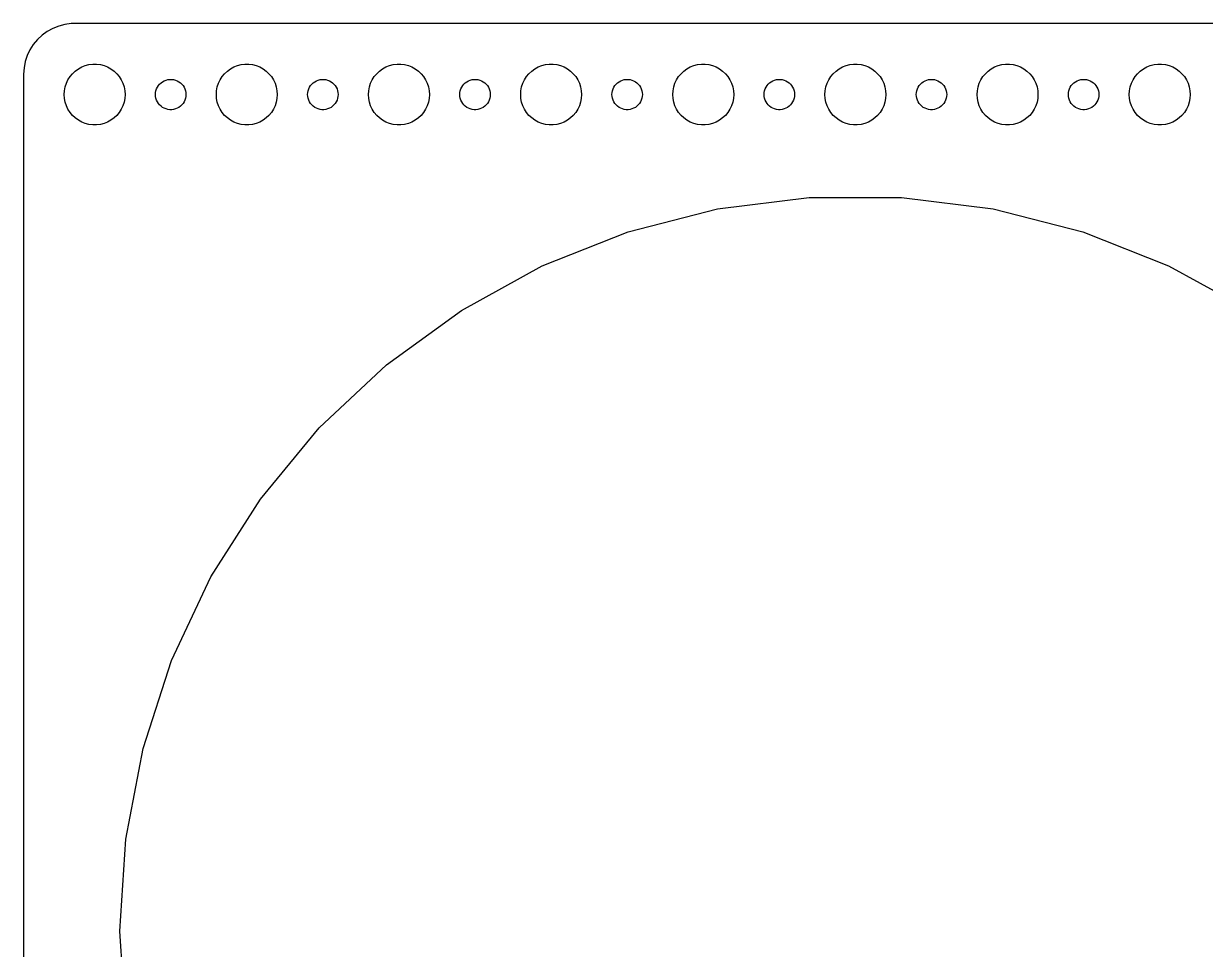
# Model space of a CAD drawing. Header units: metres. Extents: x -232 to 232, y -89 to 89.
# Drawn here: x -232 to -115.5, y -1.8 to 89.5 of the extents above; entities that cross this region are included whole.
import ezdxf

# ---------------------------------------------------------------- set-up
doc = ezdxf.new("R2010")
doc.units = ezdxf.units.M

msp = doc.modelspace()

# ---------------------------------------------------------------- linework, layer by layer
for p, q in [((-229.679, 88.7216), (-230.187, 88.3526)), ((-229.129, 89.0241), (-229.679, 88.7216)), ((-228.545, 89.2553), (-229.129, 89.0241)), ((-227.937, 89.4114), (-228.545, 89.2553)), ((-227.314, 89.4901), (-227.937, 89.4114)), ((227.314, 89.4901), (-227.314, 89.4901)), ((-231.045, 87.4389), (-231.382, 86.9088)), ((-230.645, 87.9227), (-231.045, 87.4389)), ((-230.187, 88.3526), (-230.645, 87.9227)), ((-231.649, 86.3406), (-231.843, 85.7434)), ((-231.382, 86.9088), (-231.649, 86.3406)), ((-231.961, 85.1267), (-232, 84.5)), ((-231.843, 85.7434), (-231.961, 85.1267)), ((-226.607, 85.033), (-226.277, 85.2145)), ((-226.277, 85.2145), (-225.927, 85.3532)), ((-225.927, 85.3532), (-225.562, 85.4469)), ((-225.562, 85.4469), (-225.188, 85.4941)), ((-225.188, 85.4941), (-224.812, 85.4941)), ((-224.812, 85.4941), (-224.438, 85.4469)), ((-224.438, 85.4469), (-224.073, 85.3532)), ((-224.073, 85.3532), (-223.723, 85.2145)), ((-223.723, 85.2145), (-223.393, 85.033)), ((-211.607, 85.033), (-211.277, 85.2145)), ((-211.277, 85.2145), (-210.927, 85.3532)), ((-210.927, 85.3532), (-210.562, 85.4469)), ((-210.562, 85.4469), (-210.188, 85.4941)), ((-210.188, 85.4941), (-209.812, 85.4941)), ((-209.812, 85.4941), (-209.438, 85.4469)), ((-209.438, 85.4469), (-209.073, 85.3532)), ((-209.073, 85.3532), (-208.723, 85.2145)), ((-208.723, 85.2145), (-208.393, 85.033)), ((-196.607, 85.033), (-196.277, 85.2145)), ((-196.277, 85.2145), (-195.927, 85.3532)), ((-195.927, 85.3532), (-195.562, 85.4469)), ((-195.562, 85.4469), (-195.188, 85.4941)), ((-195.188, 85.4941), (-194.812, 85.4941)), ((-194.812, 85.4941), (-194.438, 85.4469)), ((-194.438, 85.4469), (-194.073, 85.3532)), ((-194.073, 85.3532), (-193.723, 85.2145)), ((-193.723, 85.2145), (-193.393, 85.033)), ((-181.607, 85.033), (-181.277, 85.2145)), ((-181.277, 85.2145), (-180.927, 85.3532)), ((-180.927, 85.3532), (-180.562, 85.4469)), ((-180.562, 85.4469), (-180.188, 85.4941)), ((-180.188, 85.4941), (-179.812, 85.4941)), ((-179.812, 85.4941), (-179.438, 85.4469)), ((-179.438, 85.4469), (-179.073, 85.3532)), ((-179.073, 85.3532), (-178.723, 85.2145)), ((-178.723, 85.2145), (-178.393, 85.033)), ((-166.607, 85.033), (-166.277, 85.2145)), ((-166.277, 85.2145), (-165.927, 85.3532)), ((-165.927, 85.3532), (-165.562, 85.4469)), ((-165.562, 85.4469), (-165.188, 85.4941)), ((-165.188, 85.4941), (-164.812, 85.4941)), ((-164.812, 85.4941), (-164.438, 85.4469)), ((-164.438, 85.4469), (-164.073, 85.3532)), ((-164.073, 85.3532), (-163.723, 85.2145)), ((-163.723, 85.2145), (-163.393, 85.033)), ((-151.607, 85.033), (-151.277, 85.2145)), ((-151.277, 85.2145), (-150.927, 85.3532)), ((-150.927, 85.3532), (-150.562, 85.4469)), ((-150.562, 85.4469), (-150.188, 85.4941)), ((-150.188, 85.4941), (-149.812, 85.4941)), ((-149.812, 85.4941), (-149.438, 85.4469)), ((-149.438, 85.4469), (-149.073, 85.3532)), ((-149.073, 85.3532), (-148.723, 85.2145)), ((-148.723, 85.2145), (-148.393, 85.033)), ((-136.607, 85.033), (-136.277, 85.2145)), ((-136.277, 85.2145), (-135.927, 85.3532)), ((-135.927, 85.3532), (-135.562, 85.4469)), ((-135.562, 85.4469), (-135.188, 85.4941)), ((-135.188, 85.4941), (-134.812, 85.4941)), ((-134.812, 85.4941), (-134.438, 85.4469)), ((-134.438, 85.4469), (-134.073, 85.3532)), ((-134.073, 85.3532), (-133.723, 85.2145)), ((-133.723, 85.2145), (-133.393, 85.033)), ((-121.607, 85.033), (-121.277, 85.2145)), ((-121.277, 85.2145), (-120.927, 85.3532)), ((-120.927, 85.3532), (-120.562, 85.4469)), ((-120.562, 85.4469), (-120.188, 85.4941)), ((-120.188, 85.4941), (-119.812, 85.4941)), ((-119.812, 85.4941), (-119.438, 85.4469)), ((-119.438, 85.4469), (-119.073, 85.3532)), ((-119.073, 85.3532), (-118.723, 85.2145)), ((-118.723, 85.2145), (-118.393, 85.033)), ((-232, 84.5), (-232, -84.5)), ((-227.789, 83.6044), (-227.629, 83.9453)), ((-227.629, 83.9453), (-227.427, 84.2634)), ((-227.427, 84.2634), (-227.187, 84.5536)), ((-227.187, 84.5536), (-226.912, 84.8115)), ((-226.912, 84.8115), (-226.607, 85.033)), ((-223.393, 85.033), (-223.088, 84.8115)), ((-223.088, 84.8115), (-222.813, 84.5536)), ((-222.813, 84.5536), (-222.573, 84.2634)), ((-222.573, 84.2634), (-222.371, 83.9453)), ((-222.371, 83.9453), (-222.211, 83.6044)), ((-218.139, 83.8572), (-217.964, 83.9266)), ((-217.964, 83.9266), (-217.781, 83.9734)), ((-217.781, 83.9734), (-217.594, 83.997)), ((-217.594, 83.997), (-217.406, 83.997)), ((-217.406, 83.997), (-217.219, 83.9734)), ((-217.219, 83.9734), (-217.036, 83.9266)), ((-217.036, 83.9266), (-216.861, 83.8572)), ((-212.789, 83.6044), (-212.629, 83.9453)), ((-212.629, 83.9453), (-212.427, 84.2634)), ((-212.427, 84.2634), (-212.187, 84.5536)), ((-212.187, 84.5536), (-211.912, 84.8115)), ((-211.912, 84.8115), (-211.607, 85.033)), ((-208.393, 85.033), (-208.088, 84.8115)), ((-208.088, 84.8115), (-207.813, 84.5536)), ((-207.813, 84.5536), (-207.573, 84.2634)), ((-207.573, 84.2634), (-207.371, 83.9453)), ((-207.371, 83.9453), (-207.211, 83.6044)), ((-203.139, 83.8572), (-202.964, 83.9266)), ((-202.964, 83.9266), (-202.781, 83.9734)), ((-202.781, 83.9734), (-202.594, 83.997)), ((-202.594, 83.997), (-202.406, 83.997)), ((-202.406, 83.997), (-202.219, 83.9734)), ((-202.219, 83.9734), (-202.036, 83.9266)), ((-202.036, 83.9266), (-201.861, 83.8572)), ((-197.789, 83.6044), (-197.629, 83.9453)), ((-197.629, 83.9453), (-197.427, 84.2634)), ((-197.427, 84.2634), (-197.187, 84.5536)), ((-197.187, 84.5536), (-196.912, 84.8115)), ((-196.912, 84.8115), (-196.607, 85.033)), ((-193.393, 85.033), (-193.088, 84.8115)), ((-193.088, 84.8115), (-192.813, 84.5536)), ((-192.813, 84.5536), (-192.573, 84.2634)), ((-192.573, 84.2634), (-192.371, 83.9453)), ((-192.371, 83.9453), (-192.211, 83.6044)), ((-188.139, 83.8572), (-187.964, 83.9266)), ((-187.964, 83.9266), (-187.781, 83.9734)), ((-187.781, 83.9734), (-187.594, 83.997)), ((-187.594, 83.997), (-187.406, 83.997)), ((-187.406, 83.997), (-187.219, 83.9734)), ((-187.219, 83.9734), (-187.036, 83.9266)), ((-187.036, 83.9266), (-186.861, 83.8572)), ((-182.789, 83.6044), (-182.629, 83.9453)), ((-182.629, 83.9453), (-182.427, 84.2634)), ((-182.427, 84.2634), (-182.187, 84.5536)), ((-182.187, 84.5536), (-181.912, 84.8115)), ((-181.912, 84.8115), (-181.607, 85.033)), ((-178.393, 85.033), (-178.088, 84.8115)), ((-178.088, 84.8115), (-177.813, 84.5536)), ((-177.813, 84.5536), (-177.573, 84.2634)), ((-177.573, 84.2634), (-177.371, 83.9453)), ((-177.371, 83.9453), (-177.211, 83.6044)), ((-173.139, 83.8572), (-172.964, 83.9266)), ((-172.964, 83.9266), (-172.781, 83.9734)), ((-172.781, 83.9734), (-172.594, 83.997)), ((-172.594, 83.997), (-172.406, 83.997)), ((-172.406, 83.997), (-172.219, 83.9734)), ((-172.219, 83.9734), (-172.036, 83.9266)), ((-172.036, 83.9266), (-171.861, 83.8572)), ((-167.789, 83.6044), (-167.629, 83.9453)), ((-167.629, 83.9453), (-167.427, 84.2634)), ((-167.427, 84.2634), (-167.187, 84.5536)), ((-167.187, 84.5536), (-166.912, 84.8115)), ((-166.912, 84.8115), (-166.607, 85.033)), ((-163.393, 85.033), (-163.088, 84.8115)), ((-163.088, 84.8115), (-162.813, 84.5536)), ((-162.813, 84.5536), (-162.573, 84.2634)), ((-162.573, 84.2634), (-162.371, 83.9453)), ((-162.371, 83.9453), (-162.211, 83.6044)), ((-158.139, 83.8572), (-157.964, 83.9266)), ((-157.964, 83.9266), (-157.781, 83.9734)), ((-157.781, 83.9734), (-157.594, 83.997)), ((-157.594, 83.997), (-157.406, 83.997)), ((-157.406, 83.997), (-157.219, 83.9734)), ((-157.219, 83.9734), (-157.036, 83.9266)), ((-157.036, 83.9266), (-156.861, 83.8572)), ((-152.789, 83.6044), (-152.629, 83.9453)), ((-152.629, 83.9453), (-152.427, 84.2634)), ((-152.427, 84.2634), (-152.187, 84.5536)), ((-152.187, 84.5536), (-151.912, 84.8115)), ((-151.912, 84.8115), (-151.607, 85.033)), ((-148.393, 85.033), (-148.088, 84.8115)), ((-148.088, 84.8115), (-147.813, 84.5536)), ((-147.813, 84.5536), (-147.573, 84.2634)), ((-147.573, 84.2634), (-147.371, 83.9453)), ((-147.371, 83.9453), (-147.211, 83.6044)), ((-143.139, 83.8572), (-142.964, 83.9266)), ((-142.964, 83.9266), (-142.781, 83.9734)), ((-142.781, 83.9734), (-142.594, 83.997)), ((-142.594, 83.997), (-142.406, 83.997)), ((-142.406, 83.997), (-142.219, 83.9734)), ((-142.219, 83.9734), (-142.036, 83.9266)), ((-142.036, 83.9266), (-141.861, 83.8572)), ((-137.789, 83.6044), (-137.629, 83.9453)), ((-137.629, 83.9453), (-137.427, 84.2634)), ((-137.427, 84.2634), (-137.187, 84.5536)), ((-137.187, 84.5536), (-136.912, 84.8115)), ((-136.912, 84.8115), (-136.607, 85.033)), ((-133.393, 85.033), (-133.088, 84.8115)), ((-133.088, 84.8115), (-132.813, 84.5536)), ((-132.813, 84.5536), (-132.573, 84.2634)), ((-132.573, 84.2634), (-132.371, 83.9453)), ((-132.371, 83.9453), (-132.211, 83.6044)), ((-128.139, 83.8572), (-127.964, 83.9266)), ((-127.964, 83.9266), (-127.781, 83.9734)), ((-127.781, 83.9734), (-127.594, 83.997)), ((-127.594, 83.997), (-127.406, 83.997)), ((-127.406, 83.997), (-127.219, 83.9734)), ((-127.219, 83.9734), (-127.036, 83.9266)), ((-127.036, 83.9266), (-126.861, 83.8572)), ((-122.789, 83.6044), (-122.629, 83.9453)), ((-122.629, 83.9453), (-122.427, 84.2634)), ((-122.427, 84.2634), (-122.187, 84.5536)), ((-122.187, 84.5536), (-121.912, 84.8115)), ((-121.912, 84.8115), (-121.607, 85.033)), ((-118.393, 85.033), (-118.088, 84.8115)), ((-118.088, 84.8115), (-117.813, 84.5536)), ((-117.813, 84.5536), (-117.573, 84.2634)), ((-117.573, 84.2634), (-117.371, 83.9453)), ((-117.371, 83.9453), (-117.211, 83.6044)), ((-228, 82.5), (-227.976, 82.876)), ((-227.976, 82.876), (-227.906, 83.2461)), ((-227.906, 83.2461), (-227.789, 83.6044)), ((-222.211, 83.6044), (-222.094, 83.2461)), ((-222.094, 83.2461), (-222.024, 82.876)), ((-222.024, 82.876), (-222, 82.5)), ((-218.988, 82.688), (-218.953, 82.873)), ((-218.953, 82.873), (-218.895, 83.0522)), ((-218.895, 83.0522), (-218.814, 83.2226)), ((-218.814, 83.2226), (-218.714, 83.3817)), ((-218.714, 83.3817), (-218.593, 83.5268)), ((-218.593, 83.5268), (-218.456, 83.6558)), ((-218.456, 83.6558), (-218.304, 83.7665)), ((-218.304, 83.7665), (-218.139, 83.8572)), ((-216.861, 83.8572), (-216.696, 83.7665)), ((-216.696, 83.7665), (-216.544, 83.6558)), ((-216.544, 83.6558), (-216.407, 83.5268)), ((-216.407, 83.5268), (-216.286, 83.3817)), ((-216.286, 83.3817), (-216.186, 83.2226)), ((-216.186, 83.2226), (-216.105, 83.0522)), ((-216.105, 83.0522), (-216.047, 82.873)), ((-216.047, 82.873), (-216.012, 82.688)), ((-213, 82.5), (-212.976, 82.876)), ((-212.976, 82.876), (-212.906, 83.2461)), ((-212.906, 83.2461), (-212.789, 83.6044)), ((-207.211, 83.6044), (-207.094, 83.2461)), ((-207.094, 83.2461), (-207.024, 82.876)), ((-207.024, 82.876), (-207, 82.5)), ((-203.988, 82.688), (-203.953, 82.873)), ((-203.953, 82.873), (-203.895, 83.0522)), ((-203.895, 83.0522), (-203.814, 83.2226)), ((-203.814, 83.2226), (-203.714, 83.3817)), ((-203.714, 83.3817), (-203.593, 83.5268)), ((-203.593, 83.5268), (-203.456, 83.6558)), ((-203.456, 83.6558), (-203.304, 83.7665)), ((-203.304, 83.7665), (-203.139, 83.8572)), ((-201.861, 83.8572), (-201.696, 83.7665)), ((-201.696, 83.7665), (-201.544, 83.6558)), ((-201.544, 83.6558), (-201.407, 83.5268)), ((-201.407, 83.5268), (-201.286, 83.3817)), ((-201.286, 83.3817), (-201.186, 83.2226)), ((-201.186, 83.2226), (-201.105, 83.0522)), ((-201.105, 83.0522), (-201.047, 82.873)), ((-201.047, 82.873), (-201.012, 82.688)), ((-198, 82.5), (-197.976, 82.876)), ((-197.976, 82.876), (-197.906, 83.2461)), ((-197.906, 83.2461), (-197.789, 83.6044)), ((-192.211, 83.6044), (-192.094, 83.2461)), ((-192.094, 83.2461), (-192.024, 82.876)), ((-192.024, 82.876), (-192, 82.5)), ((-188.988, 82.688), (-188.953, 82.873)), ((-188.953, 82.873), (-188.895, 83.0522)), ((-188.895, 83.0522), (-188.814, 83.2226)), ((-188.814, 83.2226), (-188.714, 83.3817)), ((-188.714, 83.3817), (-188.593, 83.5268)), ((-188.593, 83.5268), (-188.456, 83.6558)), ((-188.456, 83.6558), (-188.304, 83.7665)), ((-188.304, 83.7665), (-188.139, 83.8572)), ((-186.861, 83.8572), (-186.696, 83.7665)), ((-186.696, 83.7665), (-186.544, 83.6558)), ((-186.544, 83.6558), (-186.407, 83.5268)), ((-186.407, 83.5268), (-186.286, 83.3817)), ((-186.286, 83.3817), (-186.186, 83.2226)), ((-186.186, 83.2226), (-186.105, 83.0522)), ((-186.105, 83.0522), (-186.047, 82.873)), ((-186.047, 82.873), (-186.012, 82.688)), ((-183, 82.5), (-182.976, 82.876)), ((-182.976, 82.876), (-182.906, 83.2461)), ((-182.906, 83.2461), (-182.789, 83.6044)), ((-177.211, 83.6044), (-177.094, 83.2461)), ((-177.094, 83.2461), (-177.024, 82.876)), ((-177.024, 82.876), (-177, 82.5)), ((-173.988, 82.688), (-173.953, 82.873)), ((-173.953, 82.873), (-173.895, 83.0522)), ((-173.895, 83.0522), (-173.814, 83.2226)), ((-173.814, 83.2226), (-173.714, 83.3817)), ((-173.714, 83.3817), (-173.593, 83.5268)), ((-173.593, 83.5268), (-173.456, 83.6558)), ((-173.456, 83.6558), (-173.304, 83.7665)), ((-173.304, 83.7665), (-173.139, 83.8572)), ((-171.861, 83.8572), (-171.696, 83.7665)), ((-171.696, 83.7665), (-171.544, 83.6558)), ((-171.544, 83.6558), (-171.407, 83.5268)), ((-171.407, 83.5268), (-171.286, 83.3817)), ((-171.286, 83.3817), (-171.186, 83.2226)), ((-171.186, 83.2226), (-171.105, 83.0522)), ((-171.105, 83.0522), (-171.047, 82.873)), ((-171.047, 82.873), (-171.012, 82.688)), ((-168, 82.5), (-167.976, 82.876)), ((-167.976, 82.876), (-167.906, 83.2461)), ((-167.906, 83.2461), (-167.789, 83.6044)), ((-162.211, 83.6044), (-162.094, 83.2461)), ((-162.094, 83.2461), (-162.024, 82.876)), ((-162.024, 82.876), (-162, 82.5)), ((-158.988, 82.688), (-158.953, 82.873)), ((-158.953, 82.873), (-158.895, 83.0522)), ((-158.895, 83.0522), (-158.814, 83.2226)), ((-158.814, 83.2226), (-158.714, 83.3817)), ((-158.714, 83.3817), (-158.593, 83.5268)), ((-158.593, 83.5268), (-158.456, 83.6558)), ((-158.456, 83.6558), (-158.304, 83.7665)), ((-158.304, 83.7665), (-158.139, 83.8572)), ((-156.861, 83.8572), (-156.696, 83.7665)), ((-156.696, 83.7665), (-156.544, 83.6558)), ((-156.544, 83.6558), (-156.407, 83.5268)), ((-156.407, 83.5268), (-156.286, 83.3817)), ((-156.286, 83.3817), (-156.186, 83.2226)), ((-156.186, 83.2226), (-156.105, 83.0522)), ((-156.105, 83.0522), (-156.047, 82.873)), ((-156.047, 82.873), (-156.012, 82.688)), ((-153, 82.5), (-152.976, 82.876)), ((-152.976, 82.876), (-152.906, 83.2461)), ((-152.906, 83.2461), (-152.789, 83.6044)), ((-147.211, 83.6044), (-147.094, 83.2461)), ((-147.094, 83.2461), (-147.024, 82.876)), ((-147.024, 82.876), (-147, 82.5)), ((-143.988, 82.688), (-143.953, 82.873)), ((-143.953, 82.873), (-143.895, 83.0522)), ((-143.895, 83.0522), (-143.814, 83.2226)), ((-143.814, 83.2226), (-143.714, 83.3817)), ((-143.714, 83.3817), (-143.593, 83.5268)), ((-143.593, 83.5268), (-143.456, 83.6558)), ((-143.456, 83.6558), (-143.304, 83.7665)), ((-143.304, 83.7665), (-143.139, 83.8572)), ((-141.861, 83.8572), (-141.696, 83.7665)), ((-141.696, 83.7665), (-141.544, 83.6558)), ((-141.544, 83.6558), (-141.407, 83.5268)), ((-141.407, 83.5268), (-141.286, 83.3817)), ((-141.286, 83.3817), (-141.186, 83.2226)), ((-141.186, 83.2226), (-141.105, 83.0522)), ((-141.105, 83.0522), (-141.047, 82.873)), ((-141.047, 82.873), (-141.012, 82.688)), ((-138, 82.5), (-137.976, 82.876)), ((-137.976, 82.876), (-137.906, 83.2461)), ((-137.906, 83.2461), (-137.789, 83.6044)), ((-132.211, 83.6044), (-132.094, 83.2461)), ((-132.094, 83.2461), (-132.024, 82.876)), ((-132.024, 82.876), (-132, 82.5)), ((-128.988, 82.688), (-128.953, 82.873)), ((-128.953, 82.873), (-128.895, 83.0522)), ((-128.895, 83.0522), (-128.814, 83.2226)), ((-128.814, 83.2226), (-128.714, 83.3817)), ((-128.714, 83.3817), (-128.593, 83.5268)), ((-128.593, 83.5268), (-128.456, 83.6558)), ((-128.456, 83.6558), (-128.304, 83.7665)), ((-128.304, 83.7665), (-128.139, 83.8572)), ((-126.861, 83.8572), (-126.696, 83.7665)), ((-126.696, 83.7665), (-126.544, 83.6558)), ((-126.544, 83.6558), (-126.407, 83.5268)), ((-126.407, 83.5268), (-126.286, 83.3817)), ((-126.286, 83.3817), (-126.186, 83.2226)), ((-126.186, 83.2226), (-126.105, 83.0522)), ((-126.105, 83.0522), (-126.047, 82.873)), ((-126.047, 82.873), (-126.012, 82.688)), ((-123, 82.5), (-122.976, 82.876)), ((-122.976, 82.876), (-122.906, 83.2461)), ((-122.906, 83.2461), (-122.789, 83.6044)), ((-117.211, 83.6044), (-117.094, 83.2461)), ((-117.094, 83.2461), (-117.024, 82.876)), ((-117.024, 82.876), (-117, 82.5)), ((-227.976, 82.124), (-228, 82.5)), ((-227.906, 81.7539), (-227.976, 82.124)), ((-227.789, 81.3956), (-227.906, 81.7539)), ((-222.094, 81.7539), (-222.211, 81.3956)), ((-222.024, 82.124), (-222.094, 81.7539)), ((-222, 82.5), (-222.024, 82.124)), ((-219, 82.5), (-218.988, 82.688)), ((-218.988, 82.312), (-219, 82.5)), ((-218.953, 82.127), (-218.988, 82.312)), ((-218.895, 81.9478), (-218.953, 82.127)), ((-218.814, 81.7774), (-218.895, 81.9478)), ((-218.714, 81.6183), (-218.814, 81.7774)), ((-218.593, 81.4732), (-218.714, 81.6183)), ((-216.286, 81.6183), (-216.407, 81.4732)), ((-216.186, 81.7774), (-216.286, 81.6183)), ((-216.105, 81.9478), (-216.186, 81.7774)), ((-216.047, 82.127), (-216.105, 81.9478)), ((-216.012, 82.312), (-216.047, 82.127)), ((-216.012, 82.688), (-216, 82.5)), ((-216, 82.5), (-216.012, 82.312)), ((-212.976, 82.124), (-213, 82.5)), ((-212.906, 81.7539), (-212.976, 82.124)), ((-212.789, 81.3956), (-212.906, 81.7539)), ((-207.094, 81.7539), (-207.211, 81.3956)), ((-207.024, 82.124), (-207.094, 81.7539)), ((-207, 82.5), (-207.024, 82.124)), ((-204, 82.5), (-203.988, 82.688)), ((-203.988, 82.312), (-204, 82.5)), ((-203.953, 82.127), (-203.988, 82.312)), ((-203.895, 81.9478), (-203.953, 82.127)), ((-203.814, 81.7774), (-203.895, 81.9478)), ((-203.714, 81.6183), (-203.814, 81.7774)), ((-203.593, 81.4732), (-203.714, 81.6183)), ((-201.286, 81.6183), (-201.407, 81.4732)), ((-201.186, 81.7774), (-201.286, 81.6183)), ((-201.105, 81.9478), (-201.186, 81.7774)), ((-201.047, 82.127), (-201.105, 81.9478)), ((-201.012, 82.312), (-201.047, 82.127)), ((-201.012, 82.688), (-201, 82.5)), ((-201, 82.5), (-201.012, 82.312)), ((-197.976, 82.124), (-198, 82.5)), ((-197.906, 81.7539), (-197.976, 82.124)), ((-197.789, 81.3956), (-197.906, 81.7539)), ((-192.094, 81.7539), (-192.211, 81.3956)), ((-192.024, 82.124), (-192.094, 81.7539)), ((-192, 82.5), (-192.024, 82.124)), ((-189, 82.5), (-188.988, 82.688)), ((-188.988, 82.312), (-189, 82.5)), ((-188.953, 82.127), (-188.988, 82.312)), ((-188.895, 81.9478), (-188.953, 82.127)), ((-188.814, 81.7774), (-188.895, 81.9478)), ((-188.714, 81.6183), (-188.814, 81.7774)), ((-188.593, 81.4732), (-188.714, 81.6183)), ((-186.286, 81.6183), (-186.407, 81.4732)), ((-186.186, 81.7774), (-186.286, 81.6183)), ((-186.105, 81.9478), (-186.186, 81.7774)), ((-186.047, 82.127), (-186.105, 81.9478)), ((-186.012, 82.312), (-186.047, 82.127)), ((-186.012, 82.688), (-186, 82.5)), ((-186, 82.5), (-186.012, 82.312)), ((-182.976, 82.124), (-183, 82.5)), ((-182.906, 81.7539), (-182.976, 82.124)), ((-182.789, 81.3956), (-182.906, 81.7539)), ((-177.094, 81.7539), (-177.211, 81.3956)), ((-177.024, 82.124), (-177.094, 81.7539)), ((-177, 82.5), (-177.024, 82.124)), ((-174, 82.5), (-173.988, 82.688)), ((-173.988, 82.312), (-174, 82.5)), ((-173.953, 82.127), (-173.988, 82.312)), ((-173.895, 81.9478), (-173.953, 82.127)), ((-173.814, 81.7774), (-173.895, 81.9478)), ((-173.714, 81.6183), (-173.814, 81.7774)), ((-173.593, 81.4732), (-173.714, 81.6183)), ((-171.286, 81.6183), (-171.407, 81.4732)), ((-171.186, 81.7774), (-171.286, 81.6183)), ((-171.105, 81.9478), (-171.186, 81.7774)), ((-171.047, 82.127), (-171.105, 81.9478)), ((-171.012, 82.312), (-171.047, 82.127)), ((-171.012, 82.688), (-171, 82.5)), ((-171, 82.5), (-171.012, 82.312)), ((-167.976, 82.124), (-168, 82.5)), ((-167.906, 81.7539), (-167.976, 82.124)), ((-167.789, 81.3956), (-167.906, 81.7539)), ((-162.094, 81.7539), (-162.211, 81.3956)), ((-162.024, 82.124), (-162.094, 81.7539)), ((-162, 82.5), (-162.024, 82.124)), ((-159, 82.5), (-158.988, 82.688)), ((-158.988, 82.312), (-159, 82.5)), ((-158.953, 82.127), (-158.988, 82.312)), ((-158.895, 81.9478), (-158.953, 82.127)), ((-158.814, 81.7774), (-158.895, 81.9478)), ((-158.714, 81.6183), (-158.814, 81.7774)), ((-158.593, 81.4732), (-158.714, 81.6183)), ((-156.286, 81.6183), (-156.407, 81.4732)), ((-156.186, 81.7774), (-156.286, 81.6183)), ((-156.105, 81.9478), (-156.186, 81.7774)), ((-156.047, 82.127), (-156.105, 81.9478)), ((-156.012, 82.312), (-156.047, 82.127)), ((-156.012, 82.688), (-156, 82.5)), ((-156, 82.5), (-156.012, 82.312)), ((-152.976, 82.124), (-153, 82.5)), ((-152.906, 81.7539), (-152.976, 82.124)), ((-152.789, 81.3956), (-152.906, 81.7539)), ((-147.094, 81.7539), (-147.211, 81.3956)), ((-147.024, 82.124), (-147.094, 81.7539)), ((-147, 82.5), (-147.024, 82.124)), ((-144, 82.5), (-143.988, 82.688)), ((-143.988, 82.312), (-144, 82.5)), ((-143.953, 82.127), (-143.988, 82.312)), ((-143.895, 81.9478), (-143.953, 82.127)), ((-143.814, 81.7774), (-143.895, 81.9478)), ((-143.714, 81.6183), (-143.814, 81.7774)), ((-143.593, 81.4732), (-143.714, 81.6183)), ((-141.286, 81.6183), (-141.407, 81.4732)), ((-141.186, 81.7774), (-141.286, 81.6183)), ((-141.105, 81.9478), (-141.186, 81.7774)), ((-141.047, 82.127), (-141.105, 81.9478)), ((-141.012, 82.312), (-141.047, 82.127)), ((-141.012, 82.688), (-141, 82.5)), ((-141, 82.5), (-141.012, 82.312)), ((-137.976, 82.124), (-138, 82.5)), ((-137.906, 81.7539), (-137.976, 82.124)), ((-137.789, 81.3956), (-137.906, 81.7539)), ((-132.094, 81.7539), (-132.211, 81.3956)), ((-132.024, 82.124), (-132.094, 81.7539)), ((-132, 82.5), (-132.024, 82.124)), ((-129, 82.5), (-128.988, 82.688)), ((-128.988, 82.312), (-129, 82.5)), ((-128.953, 82.127), (-128.988, 82.312)), ((-128.895, 81.9478), (-128.953, 82.127)), ((-128.814, 81.7774), (-128.895, 81.9478)), ((-128.714, 81.6183), (-128.814, 81.7774)), ((-128.593, 81.4732), (-128.714, 81.6183)), ((-126.286, 81.6183), (-126.407, 81.4732)), ((-126.186, 81.7774), (-126.286, 81.6183)), ((-126.105, 81.9478), (-126.186, 81.7774)), ((-126.047, 82.127), (-126.105, 81.9478)), ((-126.012, 82.312), (-126.047, 82.127)), ((-126.012, 82.688), (-126, 82.5)), ((-126, 82.5), (-126.012, 82.312)), ((-122.976, 82.124), (-123, 82.5)), ((-122.906, 81.7539), (-122.976, 82.124)), ((-122.789, 81.3956), (-122.906, 81.7539)), ((-117.094, 81.7539), (-117.211, 81.3956)), ((-117.024, 82.124), (-117.094, 81.7539)), ((-117, 82.5), (-117.024, 82.124)), ((-227.629, 81.0547), (-227.789, 81.3956)), ((-227.427, 80.7366), (-227.629, 81.0547)), ((-227.187, 80.4464), (-227.427, 80.7366)), ((-226.912, 80.1885), (-227.187, 80.4464)), ((-222.813, 80.4464), (-223.088, 80.1885)), ((-222.573, 80.7366), (-222.813, 80.4464)), ((-222.371, 81.0547), (-222.573, 80.7366)), ((-222.211, 81.3956), (-222.371, 81.0547)), ((-218.456, 81.3442), (-218.593, 81.4732)), ((-218.304, 81.2335), (-218.456, 81.3442)), ((-218.139, 81.1428), (-218.304, 81.2335)), ((-217.964, 81.0734), (-218.139, 81.1428)), ((-217.781, 81.0266), (-217.964, 81.0734)), ((-217.594, 81.003), (-217.781, 81.0266)), ((-217.406, 81.003), (-217.594, 81.003)), ((-217.219, 81.0266), (-217.406, 81.003)), ((-217.036, 81.0734), (-217.219, 81.0266)), ((-216.861, 81.1428), (-217.036, 81.0734)), ((-216.696, 81.2335), (-216.861, 81.1428)), ((-216.544, 81.3442), (-216.696, 81.2335)), ((-216.407, 81.4732), (-216.544, 81.3442)), ((-212.629, 81.0547), (-212.789, 81.3956)), ((-212.427, 80.7366), (-212.629, 81.0547)), ((-212.187, 80.4464), (-212.427, 80.7366)), ((-211.912, 80.1885), (-212.187, 80.4464)), ((-207.813, 80.4464), (-208.088, 80.1885)), ((-207.573, 80.7366), (-207.813, 80.4464)), ((-207.371, 81.0547), (-207.573, 80.7366)), ((-207.211, 81.3956), (-207.371, 81.0547)), ((-203.456, 81.3442), (-203.593, 81.4732)), ((-203.304, 81.2335), (-203.456, 81.3442)), ((-203.139, 81.1428), (-203.304, 81.2335)), ((-202.964, 81.0734), (-203.139, 81.1428)), ((-202.781, 81.0266), (-202.964, 81.0734)), ((-202.594, 81.003), (-202.781, 81.0266)), ((-202.406, 81.003), (-202.594, 81.003)), ((-202.219, 81.0266), (-202.406, 81.003)), ((-202.036, 81.0734), (-202.219, 81.0266)), ((-201.861, 81.1428), (-202.036, 81.0734)), ((-201.696, 81.2335), (-201.861, 81.1428)), ((-201.544, 81.3442), (-201.696, 81.2335)), ((-201.407, 81.4732), (-201.544, 81.3442)), ((-197.629, 81.0547), (-197.789, 81.3956)), ((-197.427, 80.7366), (-197.629, 81.0547)), ((-197.187, 80.4464), (-197.427, 80.7366)), ((-196.912, 80.1885), (-197.187, 80.4464)), ((-192.813, 80.4464), (-193.088, 80.1885)), ((-192.573, 80.7366), (-192.813, 80.4464)), ((-192.371, 81.0547), (-192.573, 80.7366)), ((-192.211, 81.3956), (-192.371, 81.0547)), ((-188.456, 81.3442), (-188.593, 81.4732)), ((-188.304, 81.2335), (-188.456, 81.3442)), ((-188.139, 81.1428), (-188.304, 81.2335)), ((-187.964, 81.0734), (-188.139, 81.1428)), ((-187.781, 81.0266), (-187.964, 81.0734)), ((-187.594, 81.003), (-187.781, 81.0266)), ((-187.406, 81.003), (-187.594, 81.003)), ((-187.219, 81.0266), (-187.406, 81.003)), ((-187.036, 81.0734), (-187.219, 81.0266)), ((-186.861, 81.1428), (-187.036, 81.0734)), ((-186.696, 81.2335), (-186.861, 81.1428)), ((-186.544, 81.3442), (-186.696, 81.2335)), ((-186.407, 81.4732), (-186.544, 81.3442)), ((-182.629, 81.0547), (-182.789, 81.3956)), ((-182.427, 80.7366), (-182.629, 81.0547)), ((-182.187, 80.4464), (-182.427, 80.7366)), ((-181.912, 80.1885), (-182.187, 80.4464)), ((-177.813, 80.4464), (-178.088, 80.1885)), ((-177.573, 80.7366), (-177.813, 80.4464)), ((-177.371, 81.0547), (-177.573, 80.7366)), ((-177.211, 81.3956), (-177.371, 81.0547)), ((-173.456, 81.3442), (-173.593, 81.4732)), ((-173.304, 81.2335), (-173.456, 81.3442)), ((-173.139, 81.1428), (-173.304, 81.2335)), ((-172.964, 81.0734), (-173.139, 81.1428)), ((-172.781, 81.0266), (-172.964, 81.0734)), ((-172.594, 81.003), (-172.781, 81.0266)), ((-172.406, 81.003), (-172.594, 81.003)), ((-172.219, 81.0266), (-172.406, 81.003)), ((-172.036, 81.0734), (-172.219, 81.0266)), ((-171.861, 81.1428), (-172.036, 81.0734)), ((-171.696, 81.2335), (-171.861, 81.1428)), ((-171.544, 81.3442), (-171.696, 81.2335)), ((-171.407, 81.4732), (-171.544, 81.3442)), ((-167.629, 81.0547), (-167.789, 81.3956)), ((-167.427, 80.7366), (-167.629, 81.0547)), ((-167.187, 80.4464), (-167.427, 80.7366)), ((-166.912, 80.1885), (-167.187, 80.4464)), ((-162.813, 80.4464), (-163.088, 80.1885)), ((-162.573, 80.7366), (-162.813, 80.4464)), ((-162.371, 81.0547), (-162.573, 80.7366)), ((-162.211, 81.3956), (-162.371, 81.0547)), ((-158.456, 81.3442), (-158.593, 81.4732)), ((-158.304, 81.2335), (-158.456, 81.3442)), ((-158.139, 81.1428), (-158.304, 81.2335)), ((-157.964, 81.0734), (-158.139, 81.1428)), ((-157.781, 81.0266), (-157.964, 81.0734)), ((-157.594, 81.003), (-157.781, 81.0266)), ((-157.406, 81.003), (-157.594, 81.003)), ((-157.219, 81.0266), (-157.406, 81.003)), ((-157.036, 81.0734), (-157.219, 81.0266)), ((-156.861, 81.1428), (-157.036, 81.0734)), ((-156.696, 81.2335), (-156.861, 81.1428)), ((-156.544, 81.3442), (-156.696, 81.2335)), ((-156.407, 81.4732), (-156.544, 81.3442)), ((-152.629, 81.0547), (-152.789, 81.3956)), ((-152.427, 80.7366), (-152.629, 81.0547)), ((-152.187, 80.4464), (-152.427, 80.7366)), ((-151.912, 80.1885), (-152.187, 80.4464)), ((-147.813, 80.4464), (-148.088, 80.1885)), ((-147.573, 80.7366), (-147.813, 80.4464)), ((-147.371, 81.0547), (-147.573, 80.7366)), ((-147.211, 81.3956), (-147.371, 81.0547)), ((-143.456, 81.3442), (-143.593, 81.4732)), ((-143.304, 81.2335), (-143.456, 81.3442)), ((-143.139, 81.1428), (-143.304, 81.2335)), ((-142.964, 81.0734), (-143.139, 81.1428)), ((-142.781, 81.0266), (-142.964, 81.0734)), ((-142.594, 81.003), (-142.781, 81.0266)), ((-142.406, 81.003), (-142.594, 81.003)), ((-142.219, 81.0266), (-142.406, 81.003)), ((-142.036, 81.0734), (-142.219, 81.0266)), ((-141.861, 81.1428), (-142.036, 81.0734)), ((-141.696, 81.2335), (-141.861, 81.1428)), ((-141.544, 81.3442), (-141.696, 81.2335)), ((-141.407, 81.4732), (-141.544, 81.3442)), ((-137.629, 81.0547), (-137.789, 81.3956)), ((-137.427, 80.7366), (-137.629, 81.0547)), ((-137.187, 80.4464), (-137.427, 80.7366)), ((-136.912, 80.1885), (-137.187, 80.4464)), ((-132.813, 80.4464), (-133.088, 80.1885)), ((-132.573, 80.7366), (-132.813, 80.4464)), ((-132.371, 81.0547), (-132.573, 80.7366)), ((-132.211, 81.3956), (-132.371, 81.0547)), ((-128.456, 81.3442), (-128.593, 81.4732)), ((-128.304, 81.2335), (-128.456, 81.3442)), ((-128.139, 81.1428), (-128.304, 81.2335)), ((-127.964, 81.0734), (-128.139, 81.1428)), ((-127.781, 81.0266), (-127.964, 81.0734)), ((-127.594, 81.003), (-127.781, 81.0266)), ((-127.406, 81.003), (-127.594, 81.003)), ((-127.219, 81.0266), (-127.406, 81.003)), ((-127.036, 81.0734), (-127.219, 81.0266)), ((-126.861, 81.1428), (-127.036, 81.0734)), ((-126.696, 81.2335), (-126.861, 81.1428)), ((-126.544, 81.3442), (-126.696, 81.2335)), ((-126.407, 81.4732), (-126.544, 81.3442)), ((-122.629, 81.0547), (-122.789, 81.3956)), ((-122.427, 80.7366), (-122.629, 81.0547)), ((-122.187, 80.4464), (-122.427, 80.7366)), ((-121.912, 80.1885), (-122.187, 80.4464)), ((-117.813, 80.4464), (-118.088, 80.1885)), ((-117.573, 80.7366), (-117.813, 80.4464)), ((-117.371, 81.0547), (-117.573, 80.7366)), ((-117.211, 81.3956), (-117.371, 81.0547)), ((-226.607, 79.967), (-226.912, 80.1885)), ((-226.277, 79.7855), (-226.607, 79.967)), ((-225.927, 79.6468), (-226.277, 79.7855)), ((-225.562, 79.5531), (-225.927, 79.6468)), ((-225.188, 79.5059), (-225.562, 79.5531)), ((-224.812, 79.5059), (-225.188, 79.5059)), ((-224.438, 79.5531), (-224.812, 79.5059)), ((-224.073, 79.6468), (-224.438, 79.5531)), ((-223.723, 79.7855), (-224.073, 79.6468)), ((-223.393, 79.967), (-223.723, 79.7855)), ((-223.088, 80.1885), (-223.393, 79.967)), ((-211.607, 79.967), (-211.912, 80.1885)), ((-211.277, 79.7855), (-211.607, 79.967)), ((-210.927, 79.6468), (-211.277, 79.7855)), ((-210.562, 79.5531), (-210.927, 79.6468)), ((-210.188, 79.5059), (-210.562, 79.5531)), ((-209.812, 79.5059), (-210.188, 79.5059)), ((-209.438, 79.5531), (-209.812, 79.5059)), ((-209.073, 79.6468), (-209.438, 79.5531)), ((-208.723, 79.7855), (-209.073, 79.6468)), ((-208.393, 79.967), (-208.723, 79.7855)), ((-208.088, 80.1885), (-208.393, 79.967)), ((-196.607, 79.967), (-196.912, 80.1885)), ((-196.277, 79.7855), (-196.607, 79.967)), ((-195.927, 79.6468), (-196.277, 79.7855)), ((-195.562, 79.5531), (-195.927, 79.6468)), ((-195.188, 79.5059), (-195.562, 79.5531)), ((-194.812, 79.5059), (-195.188, 79.5059)), ((-194.438, 79.5531), (-194.812, 79.5059)), ((-194.073, 79.6468), (-194.438, 79.5531)), ((-193.723, 79.7855), (-194.073, 79.6468)), ((-193.393, 79.967), (-193.723, 79.7855)), ((-193.088, 80.1885), (-193.393, 79.967)), ((-181.607, 79.967), (-181.912, 80.1885)), ((-181.277, 79.7855), (-181.607, 79.967)), ((-180.927, 79.6468), (-181.277, 79.7855)), ((-180.562, 79.5531), (-180.927, 79.6468)), ((-180.188, 79.5059), (-180.562, 79.5531)), ((-179.812, 79.5059), (-180.188, 79.5059)), ((-179.438, 79.5531), (-179.812, 79.5059)), ((-179.073, 79.6468), (-179.438, 79.5531)), ((-178.723, 79.7855), (-179.073, 79.6468)), ((-178.393, 79.967), (-178.723, 79.7855)), ((-178.088, 80.1885), (-178.393, 79.967)), ((-166.607, 79.967), (-166.912, 80.1885)), ((-166.277, 79.7855), (-166.607, 79.967)), ((-165.927, 79.6468), (-166.277, 79.7855)), ((-165.562, 79.5531), (-165.927, 79.6468)), ((-165.188, 79.5059), (-165.562, 79.5531)), ((-164.812, 79.5059), (-165.188, 79.5059)), ((-164.438, 79.5531), (-164.812, 79.5059)), ((-164.073, 79.6468), (-164.438, 79.5531)), ((-163.723, 79.7855), (-164.073, 79.6468)), ((-163.393, 79.967), (-163.723, 79.7855)), ((-163.088, 80.1885), (-163.393, 79.967)), ((-151.607, 79.967), (-151.912, 80.1885)), ((-151.277, 79.7855), (-151.607, 79.967)), ((-150.927, 79.6468), (-151.277, 79.7855)), ((-150.562, 79.5531), (-150.927, 79.6468)), ((-150.188, 79.5059), (-150.562, 79.5531)), ((-149.812, 79.5059), (-150.188, 79.5059)), ((-149.438, 79.5531), (-149.812, 79.5059)), ((-149.073, 79.6468), (-149.438, 79.5531)), ((-148.723, 79.7855), (-149.073, 79.6468)), ((-148.393, 79.967), (-148.723, 79.7855)), ((-148.088, 80.1885), (-148.393, 79.967)), ((-136.607, 79.967), (-136.912, 80.1885)), ((-136.277, 79.7855), (-136.607, 79.967)), ((-135.927, 79.6468), (-136.277, 79.7855)), ((-135.562, 79.5531), (-135.927, 79.6468)), ((-135.188, 79.5059), (-135.562, 79.5531)), ((-134.812, 79.5059), (-135.188, 79.5059)), ((-134.438, 79.5531), (-134.812, 79.5059)), ((-134.073, 79.6468), (-134.438, 79.5531)), ((-133.723, 79.7855), (-134.073, 79.6468)), ((-133.393, 79.967), (-133.723, 79.7855)), ((-133.088, 80.1885), (-133.393, 79.967)), ((-121.607, 79.967), (-121.912, 80.1885)), ((-121.277, 79.7855), (-121.607, 79.967)), ((-120.927, 79.6468), (-121.277, 79.7855)), ((-120.562, 79.5531), (-120.927, 79.6468)), ((-120.188, 79.5059), (-120.562, 79.5531)), ((-119.812, 79.5059), (-120.188, 79.5059)), ((-119.438, 79.5531), (-119.812, 79.5059)), ((-119.073, 79.6468), (-119.438, 79.5531)), ((-118.723, 79.7855), (-119.073, 79.6468)), ((-118.393, 79.967), (-118.723, 79.7855)), ((-118.088, 80.1885), (-118.393, 79.967)), ((-163.585, 71.2158), (-154.552, 72.3569)), ((-154.552, 72.3569), (-145.448, 72.3569)), ((-145.448, 72.3569), (-136.415, 71.2158)), ((-172.404, 68.9516), (-163.585, 71.2158)), ((-136.415, 71.2158), (-127.596, 68.9516)), ((-180.869, 65.6), (-172.404, 68.9516)), ((-127.596, 68.9516), (-119.131, 65.6)), ((-188.847, 61.2138), (-180.869, 65.6)), ((-119.131, 65.6), (-111.153, 61.2138)), ((-196.213, 55.8622), (-188.847, 61.2138)), ((-202.85, 49.6297), (-196.213, 55.8622)), ((-208.654, 42.6144), (-202.85, 49.6297)), ((-213.532, 34.9271), (-208.654, 42.6144)), ((-217.409, 26.689), (-213.532, 34.9271)), ((-220.222, 18.03), (-217.409, 26.689)), ((-221.928, 9.08665), (-220.222, 18.03)), ((-222.5, 0), (-221.928, 9.08665)), ((-221.928, -9.08665), (-222.5, 0))]:
    msp.add_line(p, q)

doc.saveas('drawing.dxf')
